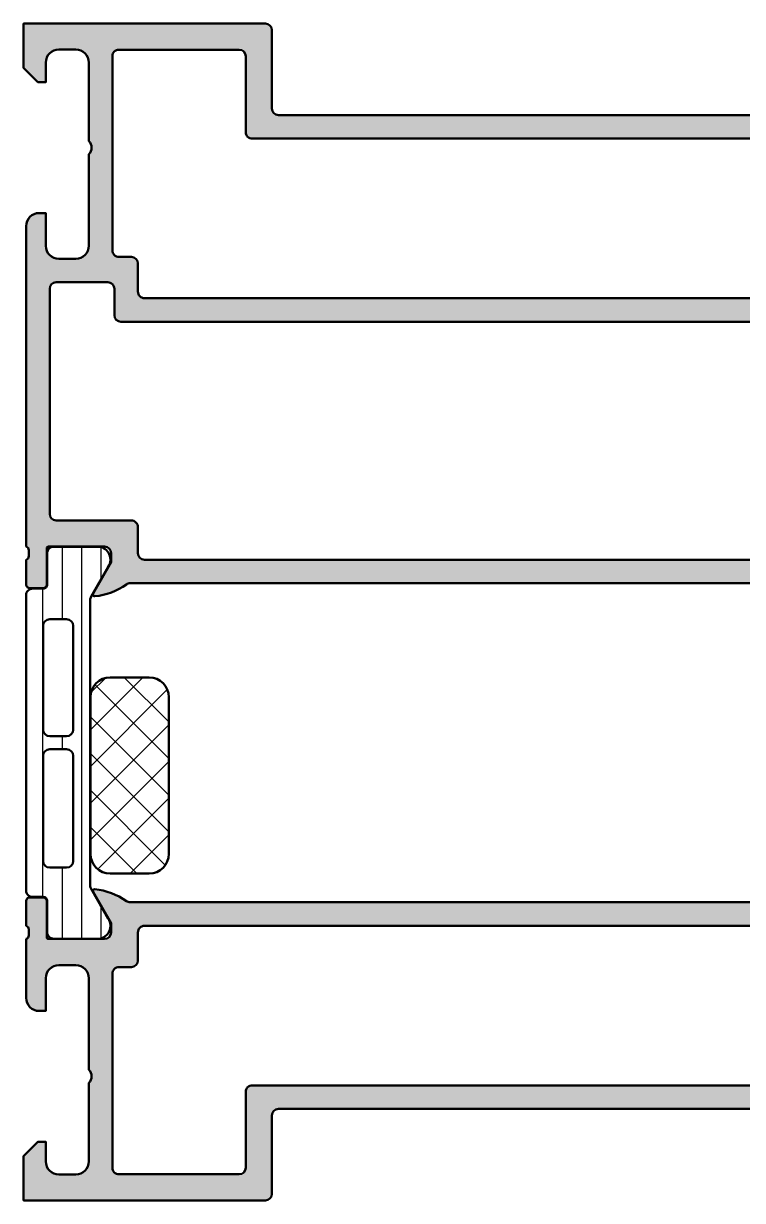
# Model space of a CAD drawing. Extents: x 0 to 110, y 0 to 90.
# Drawn here: x 0 to 55, y 0 to 90 of the extents above; entities that cross this region are included whole.
import ezdxf

# ---------------------------------------------------------------- set-up
doc = ezdxf.new("R2010")
doc.units = 0
for name, color, linetype, lineweight in [('0S-Alu contour', 7, 'Continuous', 50), ('0S-Alu hatch', 252, 'Continuous', 25), ('0S-Plastic contour', 254, 'Continuous', 50), ('0S-Plastic hatch', 253, 'Continuous', 25), ('0S-PT contour', 91, 'Continuous', 50), ('0S-PT hatch', 103, 'Continuous', 25)]:
    doc.layers.add(name, color=color, linetype=linetype, lineweight=lineweight)

# ---------------------------------------------------------------- blocks, each defined once
blk = doc.blocks.new('436130__FFF783A1_91E4_4A5D_A15D_C1958F504003_')
at = {"layer": '0S-Alu hatch'}
h = blk.add_hatch(color=256, dxfattribs=at)
edge = h.paths.add_edge_path()
edge.add_line((1.099999999999795, 85.50998725334213), (-7.1e-15, 86.60998725334208))
edge.add_line((-7.1e-15, 86.60998725334208), (0, 90))
edge.add_line((0, 90), (18.49999999999994, 90.00000000000202))
edge.add_ellipse((18.4999999999998, 89.50000000000188), major_axis=(-0.5000000000001421, 0), ratio=1, start_angle=180, end_angle=269.99999999998374, ccw=False)
edge.add_line((18.99999999999994, 89.50000000000188), (18.99999999999994, 83.50000000000935))
edge.add_arc((19.49999999999993, 83.50000000000935), 0.4999999999999894, 180, 269.9999999999996)
edge.add_line((19.49999999999993, 83.00000000000936), (90.49999999999945, 83.00000000001279))
edge.add_arc((90.49999999999952, 83.50000000001334), 0.5000000000005543, 269.9999999999935, 360)
edge.add_line((91.00000000000006, 83.50000000001334), (91, 89.50000000001963))
edge.add_ellipse((91.49999999999963, 89.5000000000194), major_axis=(-0.4999999999996306, 0), ratio=1, start_angle=269.99999999997397, end_angle=360, ccw=False)
edge.add_line((91.49999999999986, 90.00000000001904), (110, 90.00000000002177))
edge.add_line((110, 90.00000000002177), (109.9999999999999, 86.60998725334218))
edge.add_line((109.9999999999999, 86.60998725334218), (108.8999999999997, 85.50998725334213))
edge.add_line((108.8999999999997, 85.50998725334213), (108.2999999999998, 85.50998725334205))
edge.add_line((108.2999999999998, 85.50998725334205), (108.2999999999999, 87.00998725334212))
edge.add_arc((107.2999999999999, 87.00998725334205), 0.9999999999999573, 0, 90.00000000000081)
edge.add_line((107.2999999999999, 88.009987253342), (106, 88.00998725334199))
edge.add_arc((105.9999999999999, 87.00998725334212), 0.9999999999998721, 89.9999999999992, 180)
edge.add_line((105.0000000000001, 87.00998725334212), (104.9999999999999, 81.00998725334202))
edge.add_arc((105.525, 80.509987253342), 0.7250000000000246, 136.3971810272982, 223.6028189727017)
edge.add_line((104.9999999999999, 80.00998725334202), (104.9999999999999, 73.0099872533421))
edge.add_arc((106, 73.00998725334208), 1.000000000000028, 180, 270)
edge.add_line((106, 72.00998725334205), (107.2999999999999, 72.00998725334196))
edge.add_arc((107.2999999999998, 73.00998725334202), 1.000000000000042, 270.0000000000041, 360)
edge.add_line((108.2999999999999, 73.00998725334202), (108.2999999999999, 75.50998725334202))
edge.add_line((108.2999999999999, 75.50998725334202), (108.7999999999997, 75.50998725334202))
edge.add_ellipse((108.7999999999998, 74.5099872533419), major_axis=(-1.000000000000113, 0), ratio=1, start_angle=180, end_angle=270.00000000000165, ccw=False)
edge.add_line((109.7999999999999, 74.5099872533419), (109.8000000000008, 50.00000000002188))
edge.add_arc((109.8788364465439, 49.73247940802871), 0.2788950563274882, 106.4198764194935, 181.1645893740963)
edge.add_line((109.5999990000008, 49.72681100003034), (109.5999990000008, 49.27321700003036))
edge.add_arc((109.878867095644, 49.2675563405533), 0.2789255417371578, 178.8371299271119, 253.5754054446409)
edge.add_line((109.8000000000008, 49.00001300003036), (109.8000000000008, 47.12000200002189))
edge.add_ellipse((109.5000000000008, 47.12000200002184), major_axis=(-0.3000000000000114, 0), ratio=1, start_angle=90.00000000001091, end_angle=180, ccw=False)
edge.add_line((109.5000000000009, 46.82000200002183), (108.520025680958, 46.82000200002178))
edge.add_ellipse((108.5200256809581, 47.12000200002176), major_axis=(-0.2999999999999758, 0), ratio=1, start_angle=0, end_angle=89.99999999999193, ccw=False)
edge.add_line((108.2200256809581, 47.12000200002176), (108.220025680958, 49.88000000002195))
edge.add_arc((108.1000256809581, 49.88000000002189), 0.1199999999999051, 0, 90.00000000002036)
edge.add_line((108.1000256809581, 50.0000000000218), (103.8000000000008, 50.00000000002183))
edge.add_arc((103.8000000000008, 49.50000000002183), 0.5, 90, 180)
edge.add_line((103.3000000000008, 49.50000000002183), (103.3000000000008, 48.80000000002181))
edge.add_line((103.3000000000008, 48.80000000002181), (104.6814954576231, 46.40717967699429))
edge.add_ellipse((104.5618802153525, 46.33811978467008), major_axis=(-0.1381197846483073, 0), ratio=1, start_angle=84.37742244924073, end_angle=210.0000000000246, ccw=False)
edge.add_ellipse((105.0382232411751, 51.17660886188025), major_axis=(-5.000000000010663, 0), ratio=1, start_angle=54.481589632735904, end_angle=84.3774224492135, ccw=False)
edge.add_arc((101.8429183889696, 46.69999999992239), 0.5000000001245711, 54.48158963268474, 89.99999999995767)
edge.add_line((101.84291838897, 47.20000000004696), (8.157081610951847, 47.20000000002212))
edge.add_arc((8.157081610951886, 46.70000000002866), 0.499999999993463, 90.00000000000428, 125.5184103672748)
edge.add_ellipse((4.961776758824488, 51.17660886187668), major_axis=(-5.000000000007009, 0), ratio=1, start_angle=95.62257755079412, end_angle=125.51841036727109, ccw=False)
edge.add_ellipse((5.438119784647258, 46.33811978467018), major_axis=(-0.1381197846482801, 0), ratio=1, start_angle=-29.999999999976694, end_angle=95.62257755082089, ccw=False)
edge.add_line((5.318504542376584, 46.40717967699427), (6.699999999998965, 48.80000000002182))
edge.add_line((6.699999999998965, 48.80000000002182), (6.699999999999, 49.50000000002173))
edge.add_arc((6.199999999998951, 49.50000000002181), 0.5000000000000498, 0, 89.99999999999022)
edge.add_line((6.199999999999036, 50.00000000002186), (1.899974319041781, 50.00000000002188))
edge.add_arc((1.899974319041777, 49.88000000002188), 0.1200000000000045, 89.9999999999982, 180)
edge.add_line((1.779974319041773, 49.88000000002188), (1.77997431904177, 47.12000200002179))
edge.add_ellipse((1.47997431904184, 47.12000200002181), major_axis=(-0.2999999999999296, 0), ratio=1, start_angle=89.99999999999523, end_angle=180, ccw=False)
edge.add_line((1.479974319041815, 46.82000200002188), (0.4999999999990053, 46.82000200002188))
edge.add_ellipse((0.4999999999989877, 47.12000200002188), major_axis=(-0.3000000000000043, 0), ratio=1, start_angle=0, end_angle=90.00000000000341, ccw=False)
edge.add_line((0.1999999999989834, 47.12000200002188), (0.1999999999990507, 49.00001300003039))
edge.add_arc((0.121132904355805, 49.26755634055329), 0.2789255417371319, 286.4245945553725, 361.1628700729025)
edge.add_line((0.4000009999989539, 49.27321700003043), (0.400000999998909, 49.72681100003029))
edge.add_arc((0.1211635534558797, 49.7324794080287), 0.2788950563274171, 358.8354106258941, 433.5801235804982)
edge.add_line((0.1999999999989634, 50.0000000000218), (0.1999999999999886, 74.50998725334193))
edge.add_ellipse((1.200000000000006, 74.50998725334205), major_axis=(-1.000000000000017, 0), ratio=1, start_angle=270.00000000000756, end_angle=360, ccw=False)
edge.add_line((1.199999999999874, 75.50998725334206), (1.699999999999924, 75.50998725334199))
edge.add_line((1.699999999999924, 75.50998725334199), (1.699999999999931, 73.00998725334216))
edge.add_arc((2.700000000000038, 73.00998725334216), 1.000000000000106, 180, 269.9999999999943)
edge.add_line((2.699999999999938, 72.00998725334205), (3.999999999999722, 72.00998725334205))
edge.add_arc((3.99999999999985, 73.00998725334215), 1.000000000000099, 269.9999999999927, 360)
edge.add_line((4.99999999999995, 73.00998725334215), (4.999999999999943, 80.00998725334202))
edge.add_arc((4.475000000000115, 80.50998725334205), 0.72499999999989, 316.3971810272854, 403.602818972713)
edge.add_line((4.999999999999956, 81.00998725334205), (4.999999999999943, 87.009987253342))
edge.add_arc((3.999999999999928, 87.00998725334205), 1.000000000000014, 0, 90)
edge.add_line((3.999999999999928, 88.00998725334206), (2.699999999999818, 88.00998725334206))
edge.add_arc((2.700000000000219, 87.00998725334183), 1.000000000000227, 90.000000000023, 180)
edge.add_line((1.699999999999992, 87.00998725334183), (1.699999999999882, 85.509987253342))
edge.add_line((1.699999999999882, 85.509987253342), (1.099999999999795, 85.50998725334213))
edge = h.paths.add_edge_path()
edge.add_ellipse((102.5507113541663, 67.70000000000152), major_axis=(-0.500000000000071, 0), ratio=1, start_angle=89.99999999999511, end_angle=180, ccw=False)
edge.add_line((102.5507113541662, 67.20000000000145), (7.449288645833519, 67.2000000000015))
edge.add_ellipse((7.449288645833526, 67.70000000000145), major_axis=(-0.4999999999999503, 0), ratio=1, start_angle=0, end_angle=89.9999999999992, ccw=False)
edge.add_line((6.949288645833576, 67.70000000000145), (6.949288645833576, 69.70998725334204))
edge.add_arc((6.449288645833547, 69.709987253342), 0.5000000000000285, 0, 90.00000000000325)
edge.add_line((6.449288645833519, 70.20998725334204), (2.499999999999488, 70.20998725334204))
edge.add_arc((2.499999999999488, 69.70998725334204), 0.5, 90, 180)
edge.add_line((1.999999999999488, 69.70998725334204), (1.999999999999488, 52.50000000002186))
edge.add_arc((2.499999999999502, 52.50000000002184), 0.5000000000000142, 180, 269.9999999999984)
edge.add_line((2.499999999999488, 52.00000000002184), (8.24928864583336, 52.00000000002184))
edge.add_ellipse((8.249288645833431, 51.50000000002168), major_axis=(-0.5000000000001564, 0), ratio=1, start_angle=180, end_angle=270.00000000000813, ccw=False)
edge.add_line((8.749288645833587, 51.50000000002168), (8.749288645833587, 49.50000000004659))
edge.add_arc((9.249288645833644, 49.50000000004659), 0.500000000000057, 180, 270)
edge.add_line((9.249288645833644, 49.00000000004653), (100.7507113541662, 49.00000000004653))
edge.add_arc((100.7507113541662, 49.50000000004662), 0.5000000000000853, 269.9999999999968, 360)
edge.add_line((101.2507113541663, 49.50000000004662), (101.2507113541663, 51.50000000002172))
edge.add_ellipse((101.7507113541664, 51.50000000002172), major_axis=(-0.5000000000001137, 0), ratio=1, start_angle=270, end_angle=360, ccw=False)
edge.add_line((101.7507113541664, 52.00000000002184), (107.5000000000004, 52.00000000002184))
edge.add_arc((107.5000000000004, 52.50000000002189), 0.500000000000057, 269.9999999999935, 360)
edge.add_line((108.0000000000005, 52.50000000002189), (108.0000000000004, 69.70998725334204))
edge.add_arc((107.5000000000004, 69.70998725334204), 0.5, 0, 90)
edge.add_line((107.5000000000004, 70.20998725334204), (103.5507113541663, 70.20998725334204))
edge.add_arc((103.5507113541663, 69.70998725334204), 0.5, 90, 180)
edge.add_line((103.0507113541663, 69.70998725334204), (103.0507113541663, 67.70000000000147))
edge = h.paths.add_edge_path()
edge.add_arc((16.49999999999994, 87.49999999997758), 0.5, 0, 90)
edge.add_line((16.49999999999994, 87.99999999997758), (7.290012746635227, 87.9999999999779))
edge.add_arc((7.290012746634417, 87.5099872533427), 0.4900127466352018, 89.9999999999053, 180)
edge.add_line((6.799999999999215, 87.5099872533427), (6.79999999999876, 72.65781615802271))
edge.add_arc((7.299999999998789, 72.65781615802271), 0.5000000000000285, 180, 270.0000000000098)
edge.add_line((7.299999999998874, 72.15781615802268), (8.24928864581176, 72.1578161580227))
edge.add_ellipse((8.249288645811745, 71.6578161580008), major_axis=(-0.500000000021899, 0), ratio=1, start_angle=180, end_angle=269.9999999999984, ccw=False)
edge.add_line((8.749288645833644, 71.6578161580008), (8.749288645833474, 69.50000000000097))
edge.add_arc((9.249288645833346, 69.50000000000097), 0.4999999999998721, 180, 270.0000000000081)
edge.add_line((9.249288645833415, 69.00000000000108), (100.7507113541664, 69.00000000000144))
edge.add_arc((100.7507113541665, 69.50000000000126), 0.4999999999998295, 269.999999999987, 360)
edge.add_line((101.2507113541663, 69.50000000000108), (101.2507113541663, 71.65781615802277))
edge.add_ellipse((101.7507113541662, 71.65781615802277), major_axis=(-0.4999999999998864, 0), ratio=1, start_angle=269.9999999999935, end_angle=360, ccw=False)
edge.add_line((101.7507113541663, 72.15781615802265), (102.700000000001, 72.15781615802265))
edge.add_arc((102.7000000000013, 72.65781615802265), 0.5, 269.9999999999674, 360)
edge.add_line((103.2000000000013, 72.65781615802238), (103.2000000000006, 87.50998725334274))
edge.add_arc((102.7099872533436, 87.50998725334274), 0.4900127466570581, 0, 90.00000000009139)
edge.add_line((102.7099872533428, 87.99999999999982), (93.49999999999994, 87.99999999999972))
edge.add_arc((93.49999999999991, 87.49999999999979), 0.499999999999929, 89.99999999999837, 180)
edge.add_line((93, 87.49999999999984), (92.99999999999994, 81.7000000000093))
edge.add_ellipse((92.49999999999935, 81.7000000000093), major_axis=(-0.5000000000005969, 0), ratio=1, start_angle=90.0000000000424, end_angle=180, ccw=False)
edge.add_line((92.49999999999972, 81.20000000000869), (17.49999999999988, 81.20000000000942))
edge.add_ellipse((17.49999999999978, 81.70000000000927), major_axis=(-0.4999999999998366, 0), ratio=1, start_angle=0, end_angle=90.00000000001222, ccw=False)
edge.add_line((16.99999999999994, 81.70000000000914), (16.99999999999994, 87.49999999997758))
at = {"layer": '0S-Alu contour', "color": 7}
for points in [[(1.099999999999795, 85.50998725334213), (-7.1e-15, 86.60998725334208), (0, 90), (18.49999999999994, 90.00000000000202)], [(18.99999999999994, 89.50000000000188), (18.99999999999994, 83.50000000000935)], [(91.00000000000006, 83.50000000001334), (91, 89.50000000001963)], [(91.49999999999986, 90.00000000001904), (110, 90.00000000002177), (109.9999999999999, 86.60998725334218), (108.8999999999997, 85.50998725334213), (108.2999999999998, 85.50998725334205), (108.2999999999999, 87.00998725334212)], [(3.999999999999928, 88.00998725334206), (2.699999999999818, 88.00998725334206)], [(6.799999999999215, 87.5099872533427), (6.79999999999876, 72.65781615802271)], [(16.49999999999994, 87.99999999997758), (7.290012746635227, 87.9999999999779)], [(16.99999999999994, 81.70000000000914), (16.99999999999994, 87.49999999997758)], [(93, 87.49999999999984), (92.99999999999994, 81.7000000000093)], [(102.7099872533428, 87.99999999999982), (93.49999999999994, 87.99999999999972)], [(103.2000000000013, 72.65781615802238), (103.2000000000006, 87.50998725334274)], [(107.2999999999999, 88.009987253342), (106, 88.00998725334199)], [(1.699999999999992, 87.00998725334183), (1.699999999999882, 85.509987253342), (1.099999999999795, 85.50998725334213)], [(4.999999999999956, 81.00998725334205), (4.999999999999943, 87.009987253342)], [(105.0000000000001, 87.00998725334212), (104.9999999999999, 81.00998725334202)], [(19.49999999999993, 83.00000000000936), (90.49999999999945, 83.00000000001279)], [(92.49999999999972, 81.20000000000869), (17.49999999999988, 81.20000000000942)], [(4.99999999999995, 73.00998725334215), (4.999999999999943, 80.00998725334202)], [(104.9999999999999, 80.00998725334202), (104.9999999999999, 73.0099872533421)], [(1.199999999999874, 75.50998725334206), (1.699999999999924, 75.50998725334199), (1.699999999999931, 73.00998725334216)], [(108.2999999999999, 73.00998725334202), (108.2999999999999, 75.50998725334202), (108.7999999999997, 75.50998725334202)], [(0.1999999999989634, 50.0000000000218), (0.1999999999999886, 74.50998725334193)], [(109.7999999999999, 74.5099872533419), (109.8000000000008, 50.00000000002188)], [(2.699999999999938, 72.00998725334205), (3.999999999999722, 72.00998725334205)], [(7.299999999998874, 72.15781615802268), (8.24928864581176, 72.1578161580227)], [(101.7507113541663, 72.15781615802265), (102.700000000001, 72.15781615802265)], [(106, 72.00998725334205), (107.2999999999999, 72.00998725334196)], [(8.749288645833644, 71.6578161580008), (8.749288645833474, 69.50000000000097)], [(101.2507113541663, 69.50000000000108), (101.2507113541663, 71.65781615802277)], [(6.449288645833519, 70.20998725334204), (2.499999999999488, 70.20998725334204)], [(107.5000000000004, 70.20998725334204), (103.5507113541663, 70.20998725334204)], [(1.999999999999488, 69.70998725334204), (1.999999999999488, 52.50000000002186)], [(6.949288645833576, 67.70000000000145), (6.949288645833576, 69.70998725334204)], [(103.0507113541663, 69.70998725334204), (103.0507113541663, 67.70000000000147)], [(108.0000000000005, 52.50000000002189), (108.0000000000004, 69.70998725334204)], [(9.249288645833415, 69.00000000000108), (100.7507113541664, 69.00000000000144)], [(102.5507113541662, 67.20000000000145), (7.449288645833519, 67.2000000000015)], [(2.499999999999488, 52.00000000002184), (8.24928864583336, 52.00000000002184)], [(8.749288645833587, 51.50000000002168), (8.749288645833587, 49.50000000004659)], [(101.2507113541663, 49.50000000004662), (101.2507113541663, 51.50000000002172)], [(101.7507113541664, 52.00000000002184), (107.5000000000004, 52.00000000002184)], [(0.4000009999989539, 49.27321700003043), (0.400000999998909, 49.72681100003029)], [(1.779974319041773, 49.88000000002188), (1.77997431904177, 47.12000200002179)], [(6.199999999999036, 50.00000000002186), (1.899974319041781, 50.00000000002188)], [(108.1000256809581, 50.0000000000218), (103.8000000000008, 50.00000000002183)], [(108.2200256809581, 47.12000200002176), (108.220025680958, 49.88000000002195)], [(109.5999990000008, 49.72681100003034), (109.5999990000008, 49.27321700003036)], [(0.1999999999989834, 47.12000200002188), (0.1999999999990507, 49.00001300003039)], [(5.318504542376584, 46.40717967699427), (6.699999999998965, 48.80000000002182), (6.699999999999, 49.50000000002173)], [(9.249288645833644, 49.00000000004653), (100.7507113541662, 49.00000000004653)], [(103.3000000000008, 49.50000000002183), (103.3000000000008, 48.80000000002181), (104.6814954576231, 46.40717967699429)], [(109.8000000000008, 49.00001300003036), (109.8000000000008, 47.12000200002189)], [(1.479974319041815, 46.82000200002188), (0.4999999999990053, 46.82000200002188)], [(101.84291838897, 47.20000000004696), (8.157081610951847, 47.20000000002212)], [(109.5000000000009, 46.82000200002183), (108.520025680958, 46.82000200002178)]]:
    blk.add_lwpolyline(points, dxfattribs=at)
at = {"layer": '0S-Alu contour', "color": 7, "extrusion": (0, 0, -1)}
for centre, radius, start, end in [((-18.4999999999998, 89.50000000000188), 0.5000000000001421, 90.00000000001629, 180), ((-91.49999999999963, 89.5000000000194), 0.4999999999996306, 0, 90.00000000002605), ((-17.49999999999978, 81.70000000000927), 0.4999999999998366, 269.9999999999878, 0), ((-92.49999999999935, 81.7000000000093), 0.5000000000005969, 180, 269.9999999999576), ((-1.200000000000006, 74.50998725334205), 1.000000000000017, 0, 89.99999999999245), ((-108.7999999999998, 74.5099872533419), 1.000000000000113, 89.99999999999837, 180), ((-8.249288645811745, 71.6578161580008), 0.500000000021899, 90.0000000000016, 180), ((-101.7507113541662, 71.65781615802277), 0.4999999999998864, 0, 90.00000000000651), ((-7.449288645833526, 67.70000000000145), 0.4999999999999503, 270.0000000000008, 0), ((-102.5507113541663, 67.70000000000152), 0.500000000000071, 180, 270.0000000000049), ((-8.249288645833431, 51.50000000002168), 0.5000000000001564, 89.99999999999186, 180), ((-101.7507113541664, 51.50000000002172), 0.5000000000001137, 0, 90), ((-0.4999999999989877, 47.12000200002188), 0.3000000000000043, 269.9999999999966, 0), ((-1.47997431904184, 47.12000200002181), 0.2999999999999296, 180, 270.0000000000048), ((-4.961776758824488, 51.17660886187668), 5.000000000007009, 234.4815896327289, 264.3774224492059), ((-105.0382232411751, 51.17660886188025), 5.000000000010663, 275.6225775507865, 305.5184103672642), ((-108.5200256809581, 47.12000200002176), 0.2999999999999758, 270.0000000000081, 0), ((-109.5000000000008, 47.12000200002184), 0.3000000000000114, 180, 269.9999999999891), ((-5.438119784647258, 46.33811978467018), 0.1381197846482801, 264.3774224491791, 29.99999999997672), ((-104.5618802153525, 46.33811978467008), 0.1381197846483073, 149.9999999999754, 275.6225775507593)]:
    blk.add_arc(centre, radius, start, end, dxfattribs=at)
at = {"layer": '0S-Alu contour', "color": 7}
for centre, radius, start, end in [((2.700000000000219, 87.00998725334183), 1.000000000000227, 90.000000000023, 180), ((3.999999999999928, 87.00998725334205), 1.000000000000014, 0, 90), ((7.290012746634417, 87.5099872533427), 0.4900127466352018, 89.9999999999053, 180), ((16.49999999999994, 87.49999999997758), 0.5, 0, 90), ((93.49999999999991, 87.49999999999979), 0.499999999999929, 89.99999999999837, 180), ((102.7099872533436, 87.50998725334274), 0.4900127466570581, 0, 90.00000000009139), ((105.9999999999999, 87.00998725334212), 0.9999999999998721, 89.9999999999992, 180), ((107.2999999999999, 87.00998725334205), 0.9999999999999573, 0, 90.00000000000081), ((19.49999999999993, 83.50000000000935), 0.4999999999999894, 180, 269.9999999999996), ((90.49999999999952, 83.50000000001334), 0.5000000000005543, 269.9999999999935, 0), ((4.475000000000115, 80.50998725334205), 0.72499999999989, 316.3971810272854, 43.60281897271309), ((105.525, 80.509987253342), 0.7250000000000246, 136.3971810272982, 223.6028189727017), ((2.700000000000038, 73.00998725334216), 1.000000000000106, 180, 269.9999999999943), ((3.99999999999985, 73.00998725334215), 1.000000000000099, 269.9999999999927, 0), ((106, 73.00998725334208), 1.000000000000028, 180, 270), ((107.2999999999998, 73.00998725334202), 1.000000000000042, 270.0000000000041, 0), ((7.299999999998789, 72.65781615802271), 0.5000000000000285, 180, 270.0000000000098), ((102.7000000000013, 72.65781615802265), 0.5, 269.9999999999674, 0), ((2.499999999999488, 69.70998725334204), 0.5, 90, 180), ((6.449288645833547, 69.709987253342), 0.5000000000000285, 0, 90.00000000000325), ((103.5507113541663, 69.70998725334204), 0.5, 90, 180), ((107.5000000000004, 69.70998725334204), 0.5, 0, 90), ((9.249288645833346, 69.50000000000097), 0.4999999999998721, 180, 270.0000000000081), ((100.7507113541665, 69.50000000000126), 0.4999999999998295, 269.999999999987, 0), ((2.499999999999502, 52.50000000002184), 0.5000000000000142, 180, 269.9999999999984), ((107.5000000000004, 52.50000000002189), 0.500000000000057, 269.9999999999935, 0), ((0.1211635534558797, 49.7324794080287), 0.2788950563274171, 358.8354106258941, 73.58012358049825), ((1.899974319041777, 49.88000000002188), 0.1200000000000045, 89.9999999999982, 180), ((6.199999999998951, 49.50000000002181), 0.5000000000000498, 0, 89.99999999999022), ((103.8000000000008, 49.50000000002183), 0.5, 90, 180), ((108.1000256809581, 49.88000000002189), 0.1199999999999051, 0, 90.00000000002036), ((109.8788364465439, 49.73247940802871), 0.2788950563274882, 106.4198764194935, 181.1645893740963), ((0.121132904355805, 49.26755634055329), 0.2789255417371319, 286.4245945553725, 1.162870072902523), ((9.249288645833644, 49.50000000004659), 0.500000000000057, 180, 270), ((100.7507113541662, 49.50000000004662), 0.5000000000000853, 269.9999999999968, 0), ((109.878867095644, 49.2675563405533), 0.2789255417371578, 178.8371299271119, 253.5754054446409), ((8.157081610951886, 46.70000000002866), 0.499999999993463, 90.00000000000428, 125.5184103672748), ((101.8429183889696, 46.69999999992239), 0.5000000001245711, 54.48158963268474, 89.99999999995767)]:
    blk.add_arc(centre, radius, start, end, dxfattribs=at)
blk = doc.blocks.new('436120__D2BF93E9_8A62_49B6_830F_7C7254F437AA_')
at = {"layer": '0S-Alu hatch'}
h = blk.add_hatch(color=256, dxfattribs=at)
edge = h.paths.add_edge_path()
edge.add_ellipse((18.49999999999988, 0.4999999999980674), major_axis=(-0.5000000000001528, 0), ratio=1, start_angle=90.00000000001751, end_angle=180, ccw=False)
edge.add_line((18.50000000000003, -2.089e-12), (0, 0))
edge.add_line((0, 0), (2.84e-14, 3.3900127466799))
edge.add_line((2.84e-14, 3.3900127466799), (1.099999999999852, 4.490012746679752))
edge.add_line((1.099999999999852, 4.490012746679752), (1.700000000000045, 4.49001274667971))
edge.add_line((1.700000000000045, 4.49001274667971), (1.700000000000074, 2.990012746680235))
edge.add_arc((2.700000000000359, 2.990012746680051), 1.000000000000285, 180, 269.9999999999788)
edge.add_line((2.699999999999989, 1.990012746679767), (3.999999999999943, 1.990012746679767))
edge.add_arc((3.999999999999932, 2.990012746679838), 1.000000000000071, 270.0000000000006, 360)
edge.add_line((5.000000000000003, 2.990012746679838), (5, 8.990012746679753))
edge.add_arc((4.475000000000079, 9.490012746679781), 0.724999999999962, 316.3971810272904, 403.6028189727107)
edge.add_line((4.999999999999992, 9.990012746679824), (4.999999999999971, 16.99001274667988))
edge.add_arc((3.999999999999982, 16.99001274667985), 0.9999999999999889, 0, 90.00000000000551)
edge.add_line((3.999999999999886, 17.99001274667984), (2.70000000000013, 17.99001274667982))
edge.add_arc((2.700000000000141, 16.99001274667972), 1.000000000000099, 90.00000000000063, 180)
edge.add_line((1.700000000000042, 16.99001274667972), (1.700000000000017, 14.49001274667984))
edge.add_line((1.700000000000017, 14.49001274667984), (1.19999999999996, 14.49001274667984))
edge.add_ellipse((1.199999999999947, 15.49001274667991), major_axis=(-1.000000000000071, 0), ratio=1, start_angle=0, end_angle=90.00000000000068, ccw=False)
edge.add_line((0.1999999999998765, 15.49001274667991), (0.1999999999990223, 19.99999999999882))
edge.add_arc((0.1211635534559281, 20.26752059199193), 0.2788950563274351, 286.4198764195029, 361.1645893741032)
edge.add_line((0.4000009999989758, 20.27318899999032), (0.4000009999990084, 20.72678299999019))
edge.add_arc((0.1211329043558772, 20.73244365946735), 0.2789255417371148, 358.8371299270928, 433.5754054446304)
edge.add_line((0.1999999999991056, 20.99998699999024), (0.1999999999990507, 22.87999799999875))
edge.add_ellipse((0.4999999999990357, 22.87999799999877), major_axis=(-0.2999999999999849, 0), ratio=1, start_angle=269.999999999995, end_angle=360, ccw=False)
edge.add_line((0.4999999999990619, 23.17999799999875), (1.479974319041872, 23.17999799999875))
edge.add_ellipse((1.47997431904188, 22.87999799999881), major_axis=(-0.2999999999999403, 0), ratio=1, start_angle=180, end_angle=270.0000000000016, ccw=False)
edge.add_line((1.779974319041821, 22.87999799999881), (1.779974319041826, 20.11999999999873))
edge.add_arc((1.899974319041827, 20.11999999999876), 0.120000000000001, 180, 270.0000000000017)
edge.add_line((1.899974319041831, 19.99999999999875), (6.199999999999108, 19.99999999999876))
edge.add_arc((6.19999999999901, 20.49999999999881), 0.5000000000000427, 270.0000000000112, 360)
edge.add_line((6.699999999999053, 20.49999999999881), (6.699999999999022, 21.19999999999881))
edge.add_line((6.699999999999022, 21.19999999999881), (5.318504542376643, 23.59282032302635))
edge.add_ellipse((5.438119784647316, 23.66188021535045), major_axis=(-0.1381197846482853, 0), ratio=1, start_angle=-95.62257755081822, end_angle=29.99999999998232, ccw=False)
edge.add_ellipse((4.961776758824642, 18.8233911381441), major_axis=(-5.000000000006841, 0), ratio=1, start_angle=234.4815896327282, end_angle=264.3774224492069, ccw=False)
edge.add_arc((8.157081610951966, 23.29999999999191), 0.4999999999934092, 234.481589632724, 269.9999999999929)
edge.add_line((8.157081610951906, 22.79999999999851), (101.8429183890477, 22.79999999999853))
edge.add_arc((101.8429183890474, 23.29999999998967), 0.4999999999911325, 270.0000000000358, 305.518410367309)
edge.add_ellipse((105.0382232411753, 18.82339113814048), major_axis=(-5.000000000010589, 0), ratio=1, start_angle=275.6225775507877, end_angle=305.51841036726495, ccw=False)
edge.add_ellipse((104.5618802153526, 23.66188021535058), major_axis=(-0.1381197846482941, 0), ratio=1, start_angle=149.9999999999725, end_angle=275.6225775507599, ccw=False)
edge.add_line((104.6814954576232, 23.59282032302637), (103.3000000000009, 21.19999999999884))
edge.add_line((103.3000000000009, 21.19999999999884), (103.3000000000009, 20.49999999999883))
edge.add_arc((103.800000000001, 20.49999999999885), 0.5000000000000142, 180, 269.9999999999984)
edge.add_line((103.800000000001, 19.99999999999883), (108.1000256809582, 19.99999999999885))
edge.add_arc((108.1000256809582, 20.11999999999874), 0.1199999999998909, 269.9999999999796, 360)
edge.add_line((108.2200256809581, 20.11999999999874), (108.2200256809582, 22.87999799999886))
edge.add_ellipse((108.5200256809582, 22.87999799999891), major_axis=(-0.2999999999999545, 0), ratio=1, start_angle=270.00000000001086, end_angle=360, ccw=False)
edge.add_line((108.5200256809581, 23.17999799999886), (109.500000000001, 23.17999799999882))
edge.add_ellipse((109.500000000001, 22.87999799999884), major_axis=(-0.2999999999999829, 0), ratio=1, start_angle=180, end_angle=269.99999999999187, ccw=False)
edge.add_line((109.800000000001, 22.87999799999884), (109.800000000001, 20.99998699999034))
edge.add_arc((109.8788670956441, 20.73244365946738), 0.2789255417371655, 106.4245945553494, 181.1628700728862)
edge.add_line((109.5999990000009, 20.72678299999032), (109.5999990000009, 20.27318899999031))
edge.add_arc((109.878836446544, 20.26752059199193), 0.2788950563274381, 178.8354106259002, 253.5801235805156)
edge.add_line((109.800000000001, 19.99999999999879), (109.7999999999999, 15.49001274667989))
edge.add_ellipse((108.8, 15.49001274667981), major_axis=(-0.9999999999999857, 0), ratio=1, start_angle=89.9999999999992, end_angle=180, ccw=False)
edge.add_line((108.7999999999999, 14.49001274667982), (108.2999999999999, 14.49001274667982))
edge.add_line((108.2999999999999, 14.49001274667982), (108.3, 16.99001274667967))
edge.add_arc((107.3, 16.99001274667972), 1.000000000000028, 0, 89.99999999999594)
edge.add_line((107.3, 17.99001274667975), (105.9999999999999, 17.99001274667971))
edge.add_arc((106, 16.99001274667974), 0.9999999999999715, 90.0000000000057, 180)
edge.add_line((105, 16.99001274667974), (105, 9.990012746679824))
edge.add_arc((105.5249999999999, 9.49001274667981), 0.7249999999999523, 136.3971810272912, 223.6028189727088)
edge.add_line((105, 8.990012746679795), (105, 2.990012746679795))
edge.add_arc((106, 2.990012746679852), 1, 180, 270.0000000000033)
edge.add_line((106, 1.990012746679852), (107.3, 1.990012746679752))
edge.add_arc((107.3, 2.990012746679852), 1.000000000000099, 270.0000000000049, 360)
edge.add_line((108.3000000000001, 2.990012746679852), (108.3, 4.49001274667971))
edge.add_line((108.3, 4.49001274667971), (108.8999999999999, 4.490012746679724))
edge.add_line((108.8999999999999, 4.490012746679724), (110, 3.390012746679701))
edge.add_line((110, 3.390012746679701), (110, -2.17995e-11))
edge.add_line((110, -2.17995e-11), (91.49999999999979, -1.90568e-11))
edge.add_ellipse((91.49999999999963, 0.4999999999805738), major_axis=(-0.4999999999996306, 0), ratio=1, start_angle=0, end_angle=90.0000000000179, ccw=False)
edge.add_line((91, 0.4999999999805738), (91.00000000000006, 6.499999999986556))
edge.add_arc((90.4999999999995, 6.499999999986627), 0.5000000000005685, 0, 89.99999999998697)
edge.add_line((90.49999999999962, 6.999999999987196), (19.49999999999991, 6.999999999990592))
edge.add_arc((19.49999999999993, 6.499999999990663), 0.499999999999929, 90.00000000000244, 180)
edge.add_line((19.00000000000001, 6.499999999990663), (19.00000000000003, 0.4999999999981384))
edge = h.paths.add_edge_path()
edge.add_line((100.7507113541663, 20.99999999999889), (9.249288645833616, 20.99999999999889))
edge.add_arc((9.249288645833563, 20.49999999999889), 0.5000000000000018, 89.99999999999388, 180)
edge.add_line((8.74928864583356, 20.49999999999894), (8.749288645833644, 18.34218384199937))
edge.add_ellipse((8.249288645833381, 18.34218384199934), major_axis=(-0.5000000000002629, 0), ratio=1, start_angle=90.00000000001057, end_angle=180, ccw=False)
edge.add_line((8.249288645833474, 17.84218384199909), (7.299999999999073, 17.8421838419991))
edge.add_arc((7.29999999999882, 17.34218384199896), 0.5000000000001448, 89.999999999971, 180)
edge.add_line((6.799999999998675, 17.34218384199896), (6.799999999999272, 2.500000000022041))
edge.add_arc((7.299999999999306, 2.500000000022041), 0.5000000000000285, 180, 270.0000000000027)
edge.add_line((7.299999999999329, 2.000000000022012), (16.49999999999997, 2.000000000022311))
edge.add_arc((16.49999999999996, 2.500000000022325), 0.5000000000000142, 270.0000000000017, 360)
edge.add_line((16.99999999999997, 2.500000000022325), (16.99999999999983, 8.299999999990561))
edge.add_ellipse((17.49999999999988, 8.299999999990545), major_axis=(-0.500000000000057, 0), ratio=1, start_angle=269.9999999999996, end_angle=360, ccw=False)
edge.add_line((17.49999999999989, 8.799999999990604), (92.49999999999991, 8.799999999991314))
edge.add_ellipse((92.49999999999991, 8.299999999991329), major_axis=(-0.4999999999999858, 0), ratio=1, start_angle=180, end_angle=270.00000000000165, ccw=False)
edge.add_line((92.9999999999999, 8.299999999991329), (93, 2.50000000000017))
edge.add_arc((93.49999999999999, 2.500000000000198), 0.4999999999999858, 180, 270.0000000000017)
edge.add_line((93.49999999999999, 2.000000000000213), (102.7000000000007, 2.000000000000227))
edge.add_arc((102.7000000000006, 2.500000000000369), 0.5000000000001421, 270.0000000000033, 360)
edge.add_line((103.2000000000008, 2.500000000000369), (103.2000000000012, 17.34218384199933))
edge.add_arc((102.7000000000013, 17.34218384199921), 0.4999999999999148, 0, 90.00000000001462)
edge.add_line((102.7000000000012, 17.84218384199913), (101.7507113541665, 17.84218384199911))
edge.add_ellipse((101.7507113541665, 18.3421838419993), major_axis=(-0.5000000000001849, 0), ratio=1, start_angle=0, end_angle=89.99999999999352, ccw=False)
edge.add_line((101.2507113541663, 18.3421838419993), (101.2507113541663, 20.49999999999891))
edge.add_arc((100.7507113541663, 20.49999999999888), 0.5000000000000142, 0, 89.99999999999837)
at = {"layer": '0S-Alu contour', "color": 7}
for points in [[(6.699999999999053, 20.49999999999881), (6.699999999999022, 21.19999999999881), (5.318504542376643, 23.59282032302635)], [(104.6814954576232, 23.59282032302637), (103.3000000000009, 21.19999999999884), (103.3000000000009, 20.49999999999883)], [(0.1999999999991056, 20.99998699999024), (0.1999999999990507, 22.87999799999875)], [(0.4999999999990619, 23.17999799999875), (1.479974319041872, 23.17999799999875)], [(1.779974319041821, 22.87999799999881), (1.779974319041826, 20.11999999999873)], [(8.157081610951906, 22.79999999999851), (101.8429183890477, 22.79999999999853)], [(108.2200256809581, 20.11999999999874), (108.2200256809582, 22.87999799999886)], [(108.5200256809581, 23.17999799999886), (109.500000000001, 23.17999799999882)], [(109.800000000001, 22.87999799999884), (109.800000000001, 20.99998699999034)], [(0.4000009999989758, 20.27318899999032), (0.4000009999990084, 20.72678299999019)], [(100.7507113541663, 20.99999999999889), (9.249288645833616, 20.99999999999889)], [(109.5999990000009, 20.72678299999032), (109.5999990000009, 20.27318899999031)], [(0.1999999999998765, 15.49001274667991), (0.1999999999990223, 19.99999999999882)], [(1.899974319041831, 19.99999999999875), (6.199999999999108, 19.99999999999876)], [(8.74928864583356, 20.49999999999894), (8.749288645833644, 18.34218384199937)], [(101.2507113541663, 18.3421838419993), (101.2507113541663, 20.49999999999891)], [(103.800000000001, 19.99999999999883), (108.1000256809582, 19.99999999999885)], [(109.800000000001, 19.99999999999879), (109.7999999999999, 15.49001274667989)], [(3.999999999999886, 17.99001274667984), (2.70000000000013, 17.99001274667982)], [(6.799999999998675, 17.34218384199896), (6.799999999999272, 2.500000000022041)], [(8.249288645833474, 17.84218384199909), (7.299999999999073, 17.8421838419991)], [(102.7000000000012, 17.84218384199913), (101.7507113541665, 17.84218384199911)], [(103.2000000000008, 2.500000000000369), (103.2000000000012, 17.34218384199933)], [(107.3, 17.99001274667975), (105.9999999999999, 17.99001274667971)], [(1.700000000000042, 16.99001274667972), (1.700000000000017, 14.49001274667984), (1.19999999999996, 14.49001274667984)], [(4.999999999999992, 9.990012746679824), (4.999999999999971, 16.99001274667988)], [(105, 16.99001274667974), (105, 9.990012746679824)], [(108.7999999999999, 14.49001274667982), (108.2999999999999, 14.49001274667982), (108.3, 16.99001274667967)], [(5.000000000000003, 2.990012746679838), (5, 8.990012746679753)], [(16.99999999999997, 2.500000000022325), (16.99999999999983, 8.299999999990561)], [(17.49999999999989, 8.799999999990604), (92.49999999999991, 8.799999999991314)], [(92.9999999999999, 8.299999999991329), (93, 2.50000000000017)], [(105, 8.990012746679795), (105, 2.990012746679795)], [(19.00000000000001, 6.499999999990663), (19.00000000000003, 0.4999999999981384)], [(90.49999999999962, 6.999999999987196), (19.49999999999991, 6.999999999990592)], [(91, 0.4999999999805738), (91.00000000000006, 6.499999999986556)], [(18.50000000000003, -2.089e-12), (0, 0), (2.84e-14, 3.3900127466799), (1.099999999999852, 4.490012746679752), (1.700000000000045, 4.49001274667971), (1.700000000000074, 2.990012746680235)], [(108.3000000000001, 2.990012746679852), (108.3, 4.49001274667971), (108.8999999999999, 4.490012746679724), (110, 3.390012746679701), (110, -2.17995e-11), (91.49999999999979, -1.90568e-11)], [(2.699999999999989, 1.990012746679767), (3.999999999999943, 1.990012746679767)], [(7.299999999999329, 2.000000000022012), (16.49999999999997, 2.000000000022311)], [(93.49999999999999, 2.000000000000213), (102.7000000000007, 2.000000000000227)], [(106, 1.990012746679852), (107.3, 1.990012746679752)]]:
    blk.add_lwpolyline(points, dxfattribs=at)
at = {"layer": '0S-Alu contour', "color": 7, "extrusion": (0, 0, -1)}
for centre, radius, start, end in [((-5.438119784647316, 23.66188021535045), 0.1381197846482853, 330.0000000000178, 95.62257755081828), ((-4.961776758824642, 18.8233911381441), 5.000000000006842, 95.6225775507931, 125.5184103672718), ((-105.0382232411753, 18.82339113814048), 5.000000000010589, 54.48158963273505, 84.37742244921228), ((-104.5618802153526, 23.66188021535058), 0.1381197846482941, 84.37742244924009, 210.0000000000275), ((-0.4999999999990357, 22.87999799999877), 0.2999999999999849, 0, 90.00000000000502), ((-1.47997431904188, 22.87999799999881), 0.2999999999999403, 89.99999999999844, 180), ((-108.5200256809582, 22.87999799999891), 0.2999999999999545, 0, 89.99999999998914), ((-109.500000000001, 22.87999799999884), 0.2999999999999829, 90.00000000000813, 180), ((-8.249288645833381, 18.34218384199934), 0.5000000000002629, 180, 269.9999999999894), ((-101.7507113541665, 18.3421838419993), 0.5000000000001849, 270.0000000000065, 0), ((-1.199999999999947, 15.49001274667991), 1.000000000000071, 269.9999999999993, 0), ((-108.8, 15.49001274667981), 0.9999999999999857, 180, 270.0000000000008), ((-17.49999999999988, 8.299999999990545), 0.500000000000057, 0, 90.0000000000004), ((-92.49999999999991, 8.299999999991329), 0.4999999999999858, 89.99999999999837, 180), ((-18.49999999999988, 0.4999999999980674), 0.5000000000001528, 180, 269.9999999999825), ((-91.49999999999963, 0.4999999999805738), 0.4999999999996306, 269.9999999999821, 0)]:
    blk.add_arc(centre, radius, start, end, dxfattribs=at)
at = {"layer": '0S-Alu contour', "color": 7}
for centre, radius, start, end in [((8.157081610951966, 23.29999999999191), 0.4999999999934092, 234.481589632724, 269.9999999999929), ((101.8429183890474, 23.29999999998967), 0.4999999999911325, 270.0000000000358, 305.518410367309), ((0.1211329043558772, 20.73244365946735), 0.2789255417371148, 358.8371299270928, 73.5754054446305), ((9.249288645833563, 20.49999999999889), 0.5000000000000018, 89.99999999999388, 180), ((100.7507113541663, 20.49999999999888), 0.5000000000000142, 0, 89.99999999999837), ((109.8788670956441, 20.73244365946738), 0.2789255417371655, 106.4245945553494, 181.1628700728862), ((0.1211635534559281, 20.26752059199193), 0.2788950563274351, 286.4198764195029, 1.164589374103183), ((1.899974319041827, 20.11999999999876), 0.120000000000001, 180, 270.0000000000017), ((6.19999999999901, 20.49999999999881), 0.5000000000000427, 270.0000000000112, 0), ((103.800000000001, 20.49999999999885), 0.5000000000000142, 180, 269.9999999999984), ((108.1000256809582, 20.11999999999874), 0.1199999999998909, 269.9999999999796, 0), ((109.878836446544, 20.26752059199193), 0.2788950563274381, 178.8354106259002, 253.5801235805156), ((2.700000000000141, 16.99001274667972), 1.000000000000099, 90.00000000000063, 180), ((3.999999999999982, 16.99001274667985), 0.9999999999999889, 0, 90.00000000000551), ((7.29999999999882, 17.34218384199896), 0.5000000000001448, 89.999999999971, 180), ((102.7000000000013, 17.34218384199921), 0.4999999999999148, 0, 90.00000000001462), ((106, 16.99001274667974), 0.9999999999999715, 90.0000000000057, 180), ((107.3, 16.99001274667972), 1.000000000000028, 0, 89.99999999999594), ((4.475000000000079, 9.490012746679781), 0.724999999999962, 316.3971810272904, 43.60281897271079), ((105.5249999999999, 9.49001274667981), 0.7249999999999523, 136.3971810272912, 223.6028189727088), ((19.49999999999993, 6.499999999990663), 0.499999999999929, 90.00000000000244, 180), ((90.4999999999995, 6.499999999986627), 0.5000000000005685, 0, 89.99999999998697), ((2.700000000000359, 2.990012746680051), 1.000000000000285, 180, 269.9999999999788), ((3.999999999999932, 2.990012746679838), 1.000000000000071, 270.0000000000006, 0), ((106, 2.990012746679852), 1, 180, 270.0000000000033), ((107.3, 2.990012746679852), 1.000000000000099, 270.0000000000049, 0), ((7.299999999999306, 2.500000000022041), 0.5000000000000285, 180, 270.0000000000027), ((16.49999999999996, 2.500000000022325), 0.5000000000000142, 270.0000000000017, 0), ((93.49999999999999, 2.500000000000198), 0.4999999999999858, 180, 270.0000000000017), ((102.7000000000006, 2.500000000000369), 0.5000000000001421, 270.0000000000033, 0)]:
    blk.add_arc(centre, radius, start, end, dxfattribs=at)
blk = doc.blocks.new('284149__70E5477C_66A5_47CF_ABFD_D2A118DE2C00___8C0A34C3_327D_4E70_A31E_4C9100B2DC7C_')
at = {"layer": '0S-Plastic hatch'}
h = blk.add_hatch(dxfattribs=at)
h.set_pattern_fill('ANSI31', color=256, scale=0.4680000000000001, angle=45, style=0)
h.set_pattern_definition([(90, (0, 0), (-1.4859, 0), [])])
edge = h.paths.add_edge_path()
edge.add_arc((0.7000054029869466, 23.71000970080995), 0.4999973210979796, 179.999693017615, 270.0003069820259)
edge.add_line((0.7000080818961424, 23.21001237971914), (1.510339415229466, 23.21001237971914))
edge.add_ellipse((1.51033941522947, 22.91001237971913), major_axis=(-0.3000000000000078, 0), ratio=1, start_angle=180, end_angle=270.00000000000057, ccw=False)
edge.add_line((1.810339415229477, 22.91001237971913), (1.810007464832452, 20.51001399678283))
edge.add_arc((2.310003442271061, 20.51001135715775), 0.4999959774455771, 179.9996975182267, 270.0003024811857)
edge.add_line((2.310006081896132, 20.01001537971914), (5.786547579995627, 20.01001537971915))
edge.add_arc((5.644236931004276, 20.99983345444198), 0.9999960709244593, 278.1816080518997, 392.72701609984)
edge.add_line((6.485489579995613, 21.54046837971911), (5.167019865509004, 23.82412522646939))
edge.add_ellipse((5.60003258223941, 24.07412520076896), major_axis=(-0.5000000000000319, 0), ratio=1, start_angle=5.991033771124421e-05, end_angle=29.9999965993444, ccw=False)
edge.add_line((5.100032582239651, 24.07412467795264), (5.100032582239649, 45.92590008143802))
edge.add_ellipse((5.600032582239396, 45.92589955866933), major_axis=(-0.500000000000021, 0), ratio=1, start_angle=330.0000034006549, end_angle=359.9999401018306, ccw=False)
edge.add_line((5.167019865509003, 46.1758995329689), (6.485489579995615, 48.45955637971917))
edge.add_arc((5.644236931004274, 49.00019130499632), 0.99999607092447, 327.2729839001592, 441.8183919481002)
edge.add_line((5.786547579995628, 49.99000937971917), (2.310006081896133, 49.99000937971916))
edge.add_arc((2.310003442271058, 49.49001340228055), 0.4999959774455691, 89.99969751881382, 180.0003024817733)
edge.add_line((1.810007464832456, 49.49001076265036), (1.810339415229478, 47.09001237971916))
edge.add_ellipse((1.510339415229473, 47.09001237971917), major_axis=(-0.3000000000000047, 0), ratio=1, start_angle=89.9999999999988, end_angle=180, ccw=False)
edge.add_line((1.510339415229466, 46.79001237971916), (0.7000080818961436, 46.79001237971916))
edge.add_arc((0.7000054029869466, 46.29001505862836), 0.499997321097979, 89.99969301797388, 180.0003069823849)
edge.add_line((0.2000080818961442, 46.29001237971603), (0.2000080818961436, 23.71001237971915))
edge = h.paths.add_edge_path()
edge.add_ellipse((2.000056600433865, 33.99996882028786), major_axis=(-0.5000435613285635, 0), ratio=1, start_angle=270.00499110831123, end_angle=359.9950088916195, ccw=False)
edge.add_line((2.00001304100256, 34.50001237971916), (3.300021814806271, 34.50001237971917))
edge.add_ellipse((3.29997825537497, 33.99996882028786), major_axis=(-0.5000435613285599, 0), ratio=1, start_angle=180.0049911083805, end_angle=269.9950088916892, ccw=False)
edge.add_line((3.800021814806271, 34.00001237971977), (3.800006556017237, 25.95163223785329))
edge.add_ellipse((3.299962996585934, 25.95167579728458), major_axis=(-0.5000435613285635, 0), ratio=1, start_angle=90.004991108311, end_angle=179.9950088916196, ccw=False)
edge.add_line((3.300006556017237, 25.45163223785328), (1.999997782213526, 25.45163223785329))
edge.add_ellipse((2.000025365750979, 25.95164456199273), major_axis=(-0.5000123249002716, 0), ratio=1, start_angle=0.0014122074233000603, end_angle=89.99683923735029, ccw=False)
edge.add_line((1.500013041002588, 25.95163223785431), (1.50001304100256, 34.00001237971916))
edge = h.paths.add_edge_path()
edge.add_ellipse((2.000056600433893, 43.94913831708351), major_axis=(-0.5000435613285635, 0), ratio=1, start_angle=270.0049911083111, end_angle=359.9950088916195, ccw=False)
edge.add_line((2.000013041002588, 44.44918187651482), (3.300021814806299, 44.44918187651482))
edge.add_ellipse((3.299978255374996, 43.94913831708351), major_axis=(-0.5000435613285635, 0), ratio=1, start_angle=180.0049911083805, end_angle=269.99500889168894, ccw=False)
edge.add_line((3.800021814806301, 43.94918187651542), (3.800021814806271, 36.00001237971916))
edge.add_ellipse((3.299978255374966, 36.00005593915046), major_axis=(-0.5000435613285635, 0), ratio=1, start_angle=90.00499110831117, end_angle=179.9950088916196, ccw=False)
edge.add_line((3.300021814806271, 35.50001237971916), (2.00001304100256, 35.50001237971916))
edge.add_ellipse((2.000056600433865, 36.00005593915046), major_axis=(-0.5000435613285635, 0), ratio=1, start_angle=0.004991108380522746, end_angle=89.99500889168883, ccw=False)
edge.add_line((1.50001304100256, 36.00001237971856), (1.500013041002588, 43.94918187651482))
at = {"layer": '0S-Alu contour', "color": 7}
for points in [[(2.000013041002588, 44.44918187651482), (3.300021814806299, 44.44918187651482)], [(1.50001304100256, 36.00001237971856), (1.500013041002588, 43.94918187651482)], [(3.800021814806301, 43.94918187651542), (3.800021814806271, 36.00001237971916)], [(3.300021814806271, 35.50001237971916), (2.00001304100256, 35.50001237971916)], [(2.00001304100256, 34.50001237971916), (3.300021814806271, 34.50001237971917)], [(1.500013041002588, 25.95163223785431), (1.50001304100256, 34.00001237971916)], [(3.800021814806271, 34.00001237971977), (3.800006556017237, 25.95163223785329)], [(3.300006556017237, 25.45163223785328), (1.999997782213526, 25.45163223785329)]]:
    blk.add_lwpolyline(points, dxfattribs=at)
at = {"layer": '0S-Alu contour', "color": 7, "extrusion": (0, 0, -1)}
for centre, radius, start, end in [((-2.000056600433893, 43.94913831708351), 0.5000435613285635, 0.0049911083804904, 89.99500889168887), ((-3.299978255374996, 43.94913831708351), 0.5000435613285635, 90.00499110831103, 179.9950088916195), ((-2.000056600433865, 36.00005593915046), 0.5000435613285635, 270.0049911083112, 359.9950088916195), ((-3.299978255374966, 36.00005593915046), 0.5000435613285635, 180.0049911083805, 269.9950088916888), ((-2.000056600433865, 33.99996882028786), 0.5000435613285635, 0.0049911083804904, 89.99500889168876), ((-3.29997825537497, 33.99996882028786), 0.5000435613285599, 90.00499110831078, 179.9950088916195), ((-2.000025365750979, 25.95164456199273), 0.5000123249002716, 270.0031607626497, 359.9985877925767), ((-3.299962996585934, 25.95167579728458), 0.5000435613285635, 180.0049911083805, 269.995008891689)]:
    blk.add_arc(centre, radius, start, end, dxfattribs=at)
at = {"layer": '0S-Plastic contour', "color": 7}
for points in [[(5.786547579995628, 49.99000937971917), (2.310006081896133, 49.99000937971916)], [(1.810007464832456, 49.49001076265036), (1.810339415229478, 47.09001237971916)], [(5.167019865509003, 46.1758995329689), (6.485489579995615, 48.45955637971917)], [(0.2000080818961442, 46.29001237971603), (0.2000080818961436, 23.71001237971915)], [(1.510339415229466, 46.79001237971916), (0.7000080818961436, 46.79001237971916)], [(5.100032582239651, 24.07412467795264), (5.100032582239649, 45.92590008143802)], [(6.485489579995613, 21.54046837971911), (5.167019865509004, 23.82412522646939)], [(0.7000080818961424, 23.21001237971914), (1.510339415229466, 23.21001237971914)], [(1.810339415229477, 22.91001237971913), (1.810007464832452, 20.51001399678283)], [(2.310006081896132, 20.01001537971914), (5.786547579995627, 20.01001537971915)]]:
    blk.add_lwpolyline(points, dxfattribs=at)
for centre, radius, start, end in [((2.310003442271058, 49.49001340228055), 0.4999959774455691, 89.99969751881382, 180.0003024817733), ((5.644236931004274, 49.00019130499632), 0.99999607092447, 327.2729839001592, 81.81839194810026), ((0.7000054029869466, 46.29001505862836), 0.499997321097979, 89.99969301797388, 180.0003069823849), ((0.7000054029869466, 23.71000970080995), 0.4999973210979796, 179.999693017615, 270.0003069820259), ((5.644236931004276, 20.99983345444198), 0.9999960709244593, 278.1816080518997, 32.72701609983997), ((2.310003442271061, 20.51001135715775), 0.4999959774455771, 179.9996975182267, 270.0003024811857)]:
    blk.add_arc(centre, radius, start, end, dxfattribs=at)
at = {"layer": '0S-Plastic contour', "color": 7, "extrusion": (0, 0, -1)}
for centre, radius, start, end in [((-1.510339415229473, 47.09001237971917), 0.3000000000000047, 180, 270.0000000000013), ((-5.600032582239396, 45.92589955866933), 0.500000000000021, 5.98981694121e-05, 29.99999659934511), ((-5.60003258223941, 24.07412520076896), 0.5000000000000319, 330.0000034006556, 359.9999400896623), ((-1.51033941522947, 22.91001237971913), 0.3000000000000078, 89.9999999999994, 180)]:
    blk.add_arc(centre, radius, start, end, dxfattribs=at)
blk = doc.blocks.new('435280__6FD3F3FA_DD88_4C18_86B6_6396B1F84C89_')
at = {"layer": '0S-PT hatch'}
h = blk.add_hatch(dxfattribs=at)
h.set_pattern_fill('ANSI37', color=256, scale=0.625, angle=90, style=0)
h.set_pattern_definition([(135, (0, 0), (-1.403165018917055, -1.403165018917055), []), (225, (0, 0), (1.403165018917055, -1.403165018917055), [])])
edge = h.paths.add_edge_path()
edge.add_ellipse((6.62040077147585, 38.49935741186436), major_axis=(-1.5, 0), ratio=1, start_angle=270, end_angle=360, ccw=False)
edge.add_line((6.62040077147585, 39.99935741186436), (9.61040077147585, 39.99935741186436))
edge.add_ellipse((9.61040077147585, 38.49935741186436), major_axis=(-1.5, 0), ratio=1, start_angle=180, end_angle=270, ccw=False)
edge.add_line((11.11040077147585, 38.49935741186436), (11.11040077147585, 26.49935741186436))
edge.add_ellipse((9.610400771475849, 26.49935741186436), major_axis=(-1.5, 0), ratio=1, start_angle=90, end_angle=180, ccw=False)
edge.add_line((9.610400771475849, 24.99935741186437), (6.62040077147585, 24.99935741186436))
edge.add_ellipse((6.62040077147585, 26.49935741186436), major_axis=(-1.500000000000007, 0), ratio=1, start_angle=0, end_angle=90, ccw=False)
edge.add_line((5.120400771475843, 26.49935741186436), (5.12040077147585, 38.49935741186436))
at = {"layer": '0S-PT contour', "color": 7}
for points in [[(6.62040077147585, 39.99935741186436), (9.61040077147585, 39.99935741186436)], [(5.120400771475843, 26.49935741186436), (5.12040077147585, 38.49935741186436)], [(11.11040077147585, 38.49935741186436), (11.11040077147585, 26.49935741186436)], [(9.610400771475849, 24.99935741186437), (6.62040077147585, 24.99935741186436)]]:
    blk.add_lwpolyline(points, dxfattribs=at)
at = {"layer": '0S-PT contour', "color": 7, "extrusion": (0, 0, -1)}
for centre, radius, start, end in [((-6.62040077147585, 38.49935741186436), 1.5, 0, 90), ((-9.61040077147585, 38.49935741186436), 1.5, 90, 180), ((-6.62040077147585, 26.49935741186436), 1.500000000000007, 270, 0), ((-9.610400771475849, 26.49935741186436), 1.5, 180, 270)]:
    blk.add_arc(centre, radius, start, end, dxfattribs=at)
blk = doc.blocks.new('435280__9A92EAC5_4458_46CD_89FD_1641E8969C92_')
at = {"layer": '0S-Alu contour', "color": 7}
for name in ['436130__FFF783A1_91E4_4A5D_A15D_C1958F504003_', '436120__D2BF93E9_8A62_49B6_830F_7C7254F437AA_']:
    blk.add_blockref(name, (0, 0), dxfattribs=at)
at = {"layer": '0S-Plastic contour', "color": 7}
blk.add_blockref('284149__70E5477C_66A5_47CF_ABFD_D2A118DE2C00___8C0A34C3_327D_4E70_A31E_4C9100B2DC7C_', (0, 0), dxfattribs=at)
at = {"layer": '0S-PT contour', "color": 7}
blk.add_blockref('435280__6FD3F3FA_DD88_4C18_86B6_6396B1F84C89_', (0, 0), dxfattribs=at)

msp = doc.modelspace()

# ---------------------------------------------------------------- block references
at = {"layer": '0S-Alu contour', "color": 7}
msp.add_blockref('435280__9A92EAC5_4458_46CD_89FD_1641E8969C92_', (0, 0), dxfattribs=at)

doc.saveas('drawing.dxf')
